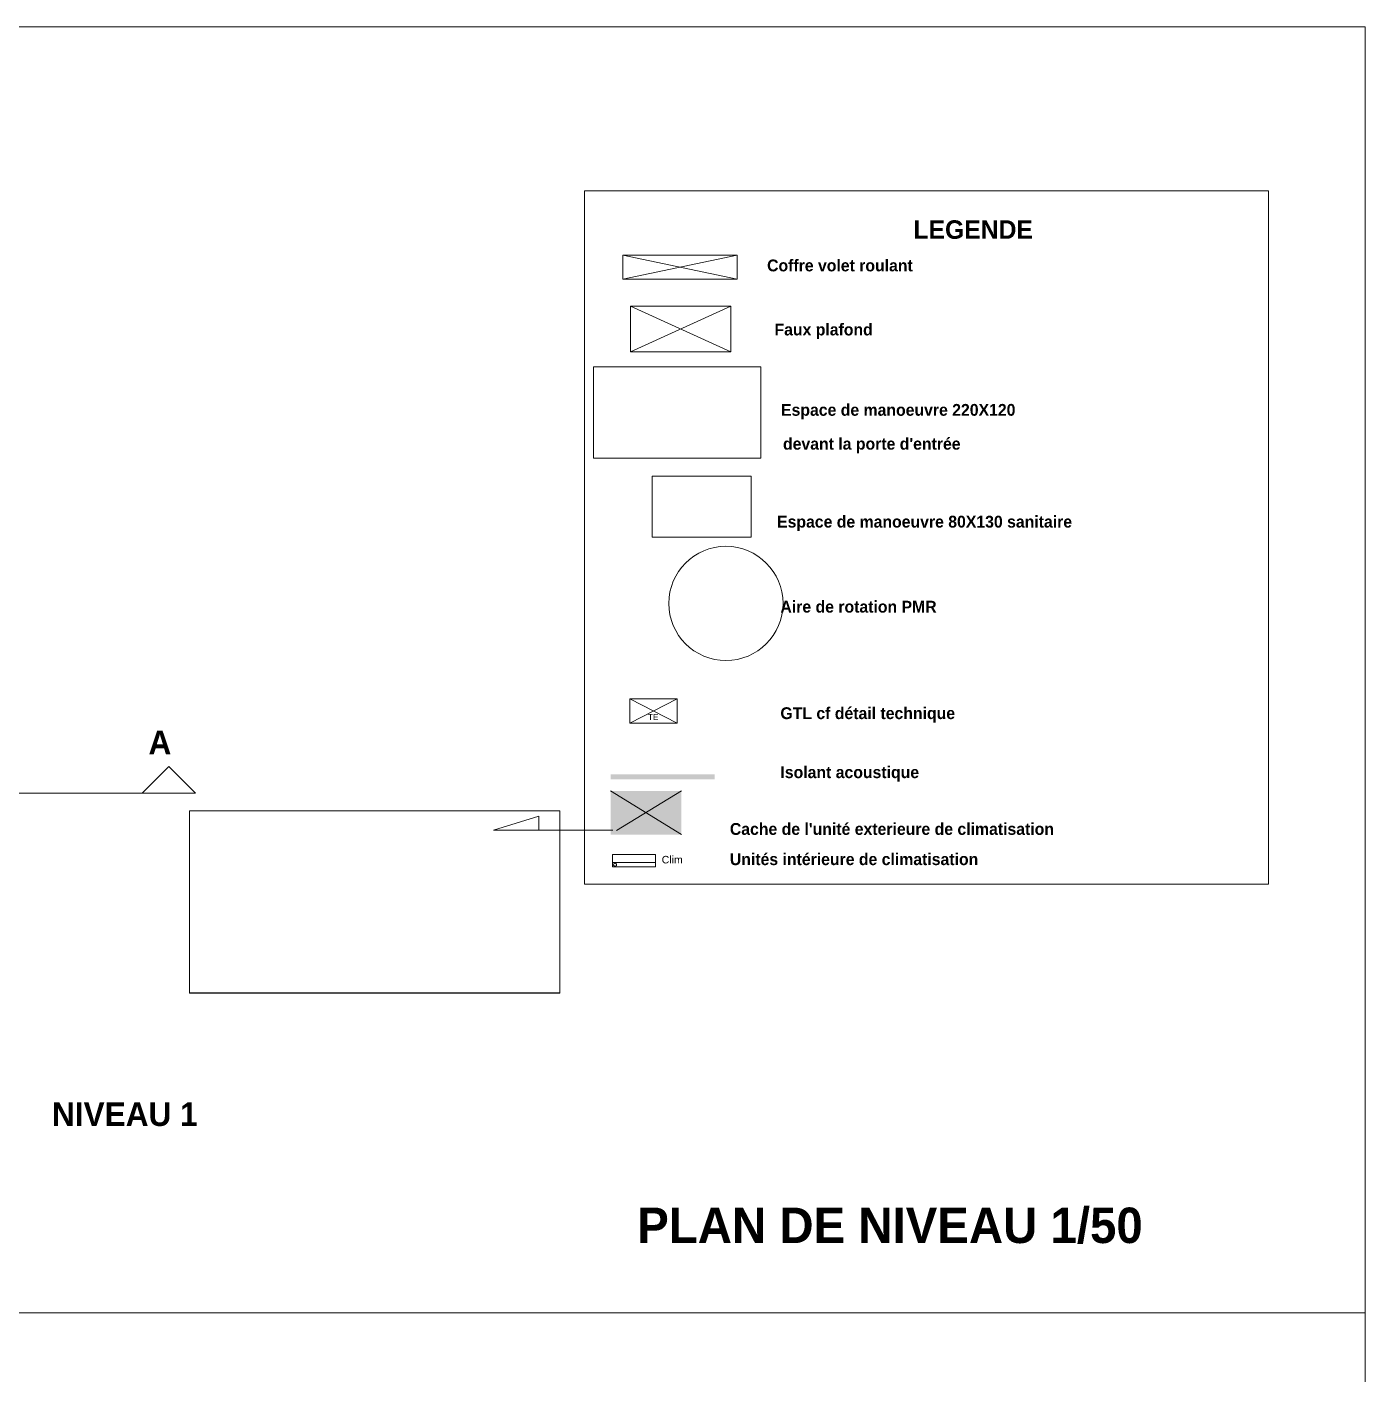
# Model space of a CAD drawing. Header units: metres. Extents: x 1.8 to 61.8, y -55.6 to -11.3.
# Drawn here: x 44.19 to 61.76, y -28.99 to -11.31 of the extents above; entities that cross this region are included whole.
import ezdxf
from ezdxf.enums import TextEntityAlignment as Align
from ezdxf.lldxf.tags import DXFTag

# ---------------------------------------------------------------- set-up
doc = ezdxf.new("R2010")
doc.units = ezdxf.units.M
doc.header["$MEASUREMENT"] = 0
doc.header["$XCLIPFRAME"] = 2
for name, color, linetype in [('Calque commun', 7, 'Continuous'), ('Calque100', 7, 'Continuous'), ('Cotations', 7, 'Continuous'), ('Textes', 7, 'Continuous')]:
    doc.layers.add(name, color=color, linetype=linetype)
doc.styles.add('Arial10', font='arial.ttf', dxfattribs={"height": 0.098961})
doc.styles.add('Arial17', font='arial.ttf', dxfattribs={"height": 0.077313})
doc.styles.add('Century Gothic13', font='GOTHICB.TTF', dxfattribs={"height": 0.465345})
doc.styles.add('Century Gothic19', font='GOTHICB.TTF', dxfattribs={"height": 0.242755})
doc.styles.add('Century Gothic5', font='GOTHICB.TTF', dxfattribs={"height": 0.31023})
doc.styles.add('Century Gothic8', font='GOTHICB.TTF', dxfattribs={"height": 0.155115})
tags = doc.linetypes.add('DASHDOT2', pattern=[0.5, 0.25, -0.125, 0, -0.125]).pattern_tags.tags
tags[10:11] = [DXFTag(74, 4), DXFTag(75, 0), DXFTag(340, '0'), DXFTag(46, 1.0), DXFTag(50, 0.0), DXFTag(44, 0.0), DXFTag(45, 0.0)]
tags[8:9] = [DXFTag(74, 4), DXFTag(75, 0), DXFTag(340, '0'), DXFTag(46, 1.0), DXFTag(50, 0.0), DXFTag(44, 0.0), DXFTag(45, 0.0)]
tags[6:7] = [DXFTag(74, 4), DXFTag(75, 0), DXFTag(340, '0'), DXFTag(46, 1.0), DXFTag(50, 0.0), DXFTag(44, 0.0), DXFTag(45, 0.0)]
tags[4:5] = [DXFTag(74, 4), DXFTag(75, 0), DXFTag(340, '0'), DXFTag(46, 1.0), DXFTag(50, 0.0), DXFTag(44, 0.0), DXFTag(45, 0.0)]
tags = doc.linetypes.add('DIVIDE2', pattern=[0.625, 0.25, -0.125, 0, -0.125, 0, -0.125]).pattern_tags.tags
tags[14:15] = [DXFTag(74, 4), DXFTag(75, 0), DXFTag(340, '0'), DXFTag(46, 1.0), DXFTag(50, 0.0), DXFTag(44, 0.0), DXFTag(45, 0.0)]
tags[12:13] = [DXFTag(74, 4), DXFTag(75, 0), DXFTag(340, '0'), DXFTag(46, 1.0), DXFTag(50, 0.0), DXFTag(44, 0.0), DXFTag(45, 0.0)]
tags[10:11] = [DXFTag(74, 4), DXFTag(75, 0), DXFTag(340, '0'), DXFTag(46, 1.0), DXFTag(50, 0.0), DXFTag(44, 0.0), DXFTag(45, 0.0)]
tags[8:9] = [DXFTag(74, 4), DXFTag(75, 0), DXFTag(340, '0'), DXFTag(46, 1.0), DXFTag(50, 0.0), DXFTag(44, 0.0), DXFTag(45, 0.0)]
tags[6:7] = [DXFTag(74, 4), DXFTag(75, 0), DXFTag(340, '0'), DXFTag(46, 1.0), DXFTag(50, 0.0), DXFTag(44, 0.0), DXFTag(45, 0.0)]
tags[4:5] = [DXFTag(74, 4), DXFTag(75, 0), DXFTag(340, '0'), DXFTag(46, 1.0), DXFTag(50, 0.0), DXFTag(44, 0.0), DXFTag(45, 0.0)]
tags = doc.linetypes.add('HIDDEN', pattern=[0.375, 0.25, -0.125]).pattern_tags.tags
tags[6:7] = [DXFTag(74, 4), DXFTag(75, 0), DXFTag(340, '0'), DXFTag(46, 1.0), DXFTag(50, 0.0), DXFTag(44, 0.0), DXFTag(45, 0.0)]
tags[4:5] = [DXFTag(74, 4), DXFTag(75, 0), DXFTag(340, '0'), DXFTag(46, 1.0), DXFTag(50, 0.0), DXFTag(44, 0.0), DXFTag(45, 0.0)]
tags = doc.linetypes.add('HIDDEN2', pattern=[0.1875, 0.125, -0.0625]).pattern_tags.tags
tags[6:7] = [DXFTag(74, 4), DXFTag(75, 0), DXFTag(340, '0'), DXFTag(46, 1.0), DXFTag(50, 0.0), DXFTag(44, 0.0), DXFTag(45, 0.0)]
tags[4:5] = [DXFTag(74, 4), DXFTag(75, 0), DXFTag(340, '0'), DXFTag(46, 1.0), DXFTag(50, 0.0), DXFTag(44, 0.0), DXFTag(45, 0.0)]
picture_1 = doc.add_image_def('image2.jpg', size_in_pixel=(789, 328))

# ---------------------------------------------------------------- blocks, each defined once
blk = doc.blocks.new('fleche08')
at = {"layer": 'Calque100', "color": 6, "linetype": 'Continuous', "lineweight": 18}
mesh = blk.add_polyface(dxfattribs=at)
corners = [(-0.35, -0.35), (0, 0), (0.35, -0.35)]
mesh.append_faces([[corners[k] for k in face] for face in [(0, 1, 2)]], dxfattribs={"color": 6})
blk = doc.blocks.new('120x220')
at = {"layer": 'Calque commun', "color": 7, "linetype": 'HIDDEN', "lineweight": 9}
mesh = blk.add_polyface(dxfattribs=at)
corners = [(0, 2.2), (0, 0), (1.2, 0), (1.2, 2.2)]
mesh.append_faces([[corners[k] for k in face] for face in [(0, 1, 2, 3)]], dxfattribs={"color": 7})
blk = doc.blocks.new('80x130')
at = {"layer": 'Calque commun', "color": 7, "linetype": 'HIDDEN', "lineweight": 9}
mesh = blk.add_polyface(dxfattribs=at)
corners = [(0, 0), (0, 1.3), (0.8, 1.3), (0.8, 0)]
mesh.append_faces([[corners[k] for k in face] for face in [(0, 1, 2, 3)]], dxfattribs={"color": 7})
blk = doc.blocks.new('te 62x32')
at = {"layer": 'Calque commun', "color": 1, "linetype": 'Continuous', "lineweight": 18}
for p, q in [((0, 0.32), (0.62, 0)), ((0.62, 0.32), (0, 0))]:
    blk.add_line(p, q, dxfattribs=at)
at = {"layer": 'Textes', "color": 5, "linetype": 'ByBlock', "lineweight": -2, "style": 'Arial17'}
blk.add_text('TE', height=0.0773, dxfattribs=at).set_placement((0.236, 0.018), align=Align.BOTTOM_LEFT)
at = {"layer": 'Calque commun', "color": 1, "linetype": 'Continuous', "lineweight": 18}
mesh = blk.add_polyface(dxfattribs=at)
corners = [(0, 0.32), (0.62, 0.32), (0.62, 0), (0, 0)]
mesh.append_faces([[corners[k] for k in face] for face in [(0, 1, 2, 3)]], dxfattribs={"color": 1})
blk = doc.blocks.new('clim-int5')
at = {"layer": 'Calque commun', "color": 0, "linetype": 'ByBlock', "lineweight": 9}
for p, q in [((0.567, 0.16), (0, 0.16)), ((0, 0.16), (0, 0)), ((0, 0.106), (0.567, 0.106)), ((0, 0), (0.567, 0)), ((0.567, 0), (0.567, 0.16))]:
    blk.add_line(p, q, dxfattribs=at)
blk.add_arc((0.531, 0.134), 0.02, 330, 329.9994, dxfattribs=at)

msp = doc.modelspace()

# ---------------------------------------------------------------- linework, layer by layer
at = {"layer": 'Calque commun', "color": 20, "linetype": 'HIDDEN2', "lineweight": 9}
for p, q in [((53.435, -14.974), (52.118, -15.572)), ((52.118, -14.974), (53.435, -15.572))]:
    msp.add_line(p, q, dxfattribs=at)
at = {"layer": 'Calque commun', "color": 7, "linetype": 'HIDDEN', "lineweight": 9}
for p, q in [((52.784, -21.912), (51.855, -21.338)), ((52.784, -21.338), (51.933, -21.858))]:
    msp.add_line(p, q, dxfattribs=at)
at = {"layer": 'Calque commun', "color": 21, "linetype": 'HIDDEN2', "lineweight": 9, "flags": 128}
msp.add_lwpolyline([(53.516, -14.622), (53.516, -14.303), (52.016, -14.303), (52.016, -14.622), (53.516, -14.622), (52.016, -14.303), (52.016, -14.622), (53.516, -14.303)], dxfattribs=at)
at = {"layer": 'Calque commun', "color": 1, "linetype": 'Continuous', "lineweight": 18}
msp.add_polyline3d([(51.886, -21.852, 0), (50.317, -21.852, 0), (50.911, -21.671, 0), (50.911, -21.852, 0)], dxfattribs=at)
at = {"layer": 'Calque commun', "color": 7, "linetype": 'HIDDEN', "lineweight": 9}
msp.add_arc((53.369, -18.877), 0.75, 270, 269.9994, dxfattribs=at)
at = {"layer": 'Calque commun', "color": 91, "linetype": 'Continuous', "lineweight": 9}
msp.add_trace([(51.855, -21.12), (53.223, -21.12), (51.855, -21.185), (53.223, -21.185)], dxfattribs=at)
at = {"layer": 'Calque commun', "color": 43, "linetype": 'HIDDEN', "lineweight": 9}
msp.add_trace([(52.784, -21.338), (51.855, -21.338), (52.784, -21.912), (51.855, -21.912)], dxfattribs=at)
at = {"layer": 'Cotations', "color": 1, "linetype": 'DASHDOT2', "lineweight": 18}
msp.add_line((29.316, -21.366), (46.402, -21.366), dxfattribs=at)
at = {"layer": 'Cotations', "color": 7, "linetype": 'Continuous', "lineweight": 9}
msp.add_line((1.764, -28.189), (61.764, -28.189), dxfattribs=at)

# ---------------------------------------------------------------- block references
at = {"layer": 'Calque commun', "color": 0, "linetype": 'ByBlock', "lineweight": -2, "rotation": 90}
for name, p in [('120x220', (53.829, -16.971)), ('80x130', (53.701, -18.005))]:
    msp.add_blockref(name, p, dxfattribs=at)
at = {"layer": 'Calque commun', "color": 0, "linetype": 'ByBlock', "lineweight": -2}
for name, p in [('te 62x32', (52.109, -20.448)), ('fleche08', (46.052, -21.016))]:
    msp.add_blockref(name, p, dxfattribs=at)
at = {"layer": 'Calque commun', "color": 7, "linetype": 'HIDDEN2', "lineweight": -2, "xscale": -1, "yscale": -1, "zscale": -1}
msp.add_blockref('clim-int5', (52.445, -22.173), dxfattribs=at)

# ---------------------------------------------------------------- texts
at = {"layer": 'Textes', "color": 5, "linetype": 'ByBlock', "lineweight": -2}
for s, height, style, p in [('LEGENDE', 0.2428, 'Century Gothic19', (55.832, -13.847)), ('A', 0.31, 'Century Gothic5', (45.785, -20.547)), ('NIVEAU 1', 0.3102, 'Century Gothic5', (44.518, -25.427)), ('PLAN DE NIVEAU 1/50', 0.46535, 'Century Gothic13', (52.204, -26.809))]:
    msp.add_text(s, height=height, dxfattribs=dict(at, style=style)).set_placement(p, align=Align.TOP_LEFT)
at = {"layer": 'Textes', "color": 5, "linetype": 'ByBlock', "lineweight": -2, "style": 'Century Gothic8'}
for s, p in [('Coffre volet roulant', (53.91, -14.564)), ('Faux plafond', (54.007, -15.405)), ('Espace de manoeuvre 220X120', (54.093, -16.46)), ("devant la porte d'entrée", (54.119, -16.905)), ('Espace de manoeuvre 80X130 sanitaire', (54.041, -17.928)), ('Aire de rotation PMR', (54.085, -19.044)), ('GTL cf détail technique', (54.085, -20.442)), ('Isolant acoustique', (54.085, -21.217)), ("Cache de l'unité exterieure de climatisation", (53.421, -21.962)), ('Unités intérieure de climatisation', (53.421, -22.359))]:
    msp.add_text(s, height=0.15512, dxfattribs=at).set_placement(p, align=Align.BOTTOM_LEFT)
at = {"layer": 'Textes', "color": 5, "linetype": 'ByBlock', "lineweight": -2, "style": 'Arial10'}
msp.add_text('Clim', height=0.099, dxfattribs=at).set_placement((52.802, -22.32), align=Align.BOTTOM_RIGHT)

# ---------------------------------------------------------------- pictures from other files: only their frames are drawn
at = {"layer": 'Calque commun', "color": 5, "linetype": 'DIVIDE2', "lineweight": 9}
image = msp.add_image(picture_1, insert=(46.319, -23.988), size_in_units=(4.867, 2.392), dxfattribs=at)
image.set_boundary_path([(0.0001, -6e-05), (789, -6e-05), (789, 328), (0.0001, 328), (0.0001, -6e-05)])

# ---------------------------------------------------------------- meshes
at = {"layer": 'Calque commun', "color": 7, "linetype": 'Continuous', "lineweight": 9}
mesh = msp.add_polyface(dxfattribs=at)
corners = [(61.764, -11.309), (1.764, -11.309), (1.764, -53.309), (61.764, -53.309)]
mesh.append_faces([[corners[k] for k in face] for face in [(0, 1, 2, 3)]], dxfattribs={"color": 7})
mesh = msp.add_polyface(dxfattribs=at)
corners = [(60.496, -13.459), (51.512, -13.459), (51.512, -22.561), (60.496, -22.561)]
mesh.append_faces([[corners[k] for k in face] for face in [(0, 1, 2, 3)]], dxfattribs={"color": 7})
at = {"layer": 'Calque commun', "color": 20, "linetype": 'HIDDEN2', "lineweight": 9}
mesh = msp.add_polyface(dxfattribs=at)
corners = [(52.118, -15.572), (53.435, -15.572), (53.435, -14.974), (52.118, -14.974)]
mesh.append_faces([[corners[k] for k in face] for face in [(0, 1, 2, 3)]], dxfattribs={"color": 20})
at = {"layer": 'Calque commun', "color": 5, "linetype": 'DIVIDE2', "lineweight": 9}
mesh = msp.add_polyface(dxfattribs=at)
corners = [(46.322, -23.991), (51.188, -23.991), (51.188, -21.601), (46.322, -21.601)]
mesh.append_faces([[corners[k] for k in face] for face in [(0, 1, 2, 3)]], dxfattribs={"color": 5})

doc.saveas('drawing.dxf')
